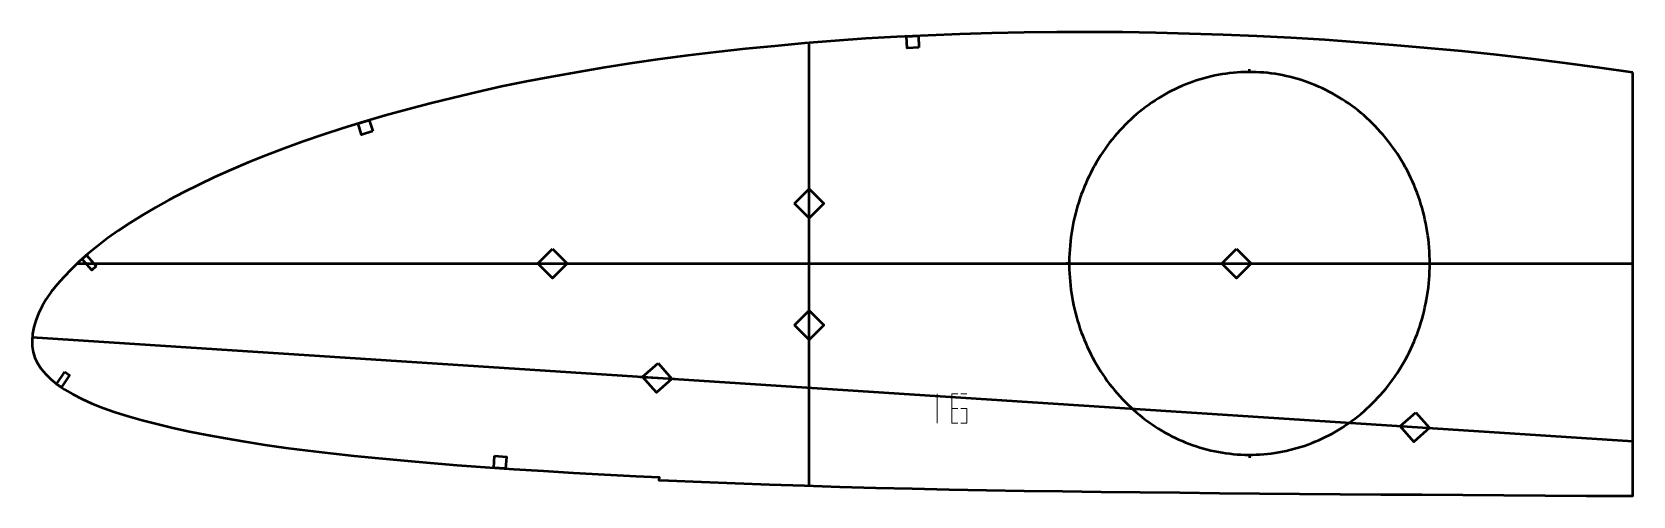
# Model space of a CAD drawing. Header units: metres. Extents: x 9 to 554, y 121 to 279.
import ezdxf

# ---------------------------------------------------------------- set-up
doc = ezdxf.new("R2010")
doc.units = ezdxf.units.M
doc.layers.add('Layer', color=1, linetype='Continuous', lineweight=50)
doc.layers.add('NumLabel', color=1, linetype='Continuous', lineweight=15)

msp = doc.modelspace()

# ---------------------------------------------------------------- linework, layer by layer
at = {"layer": 'Layer', "color": 7}
for p, q in [((273.53, 124.27), (273.53, 275.09)), ((273.53, 214.35), (273.53, 226.35)), ((24.34, 200), (554.12, 200)), ((180.15, 200), (192.15, 200)), ((413.13, 200), (425.13, 200)), ((273.53, 173.01), (273.53, 185.01)), ((9.02, 174.87), (554.12, 139.46)), ((215.87, 161.43), (227.85, 160.66)), ((473.82, 144.67), (485.8, 143.89))]:
    msp.add_line(p, q, dxfattribs=at)
at = {"layer": 'Layer'}
for p, q in [((423.53, 265.17), (423.53, 266.17)), ((362.13, 200), (361.13, 200)), ((484.92, 200), (485.92, 200)), ((423.53, 134.83), (423.53, 133.83))]:
    msp.add_line(p, q, dxfattribs=at)
for points in [[(554.12, 265.01), (542.81, 266.62), (531.06, 268.19), (519.32, 269.66), (507.6, 271), (495.88, 272.23), (484.16, 273.35), (472.46, 274.37), (460.79, 275.28), (449.15, 276.09), (437.56, 276.8), (426.02, 277.38), (414.51, 277.85), (403.04, 278.23), (391.63, 278.51), (380.29, 278.7), (369.04, 278.8), (357.88, 278.78), (346.82, 278.64), (335.82, 278.39), (324.9, 278.05), (314.07, 277.64), (303.38, 277.14), (292.84, 276.54), (282.43, 275.82), (272.13, 274.97), (261.93, 274.03), (251.85, 273.02), (241.93, 271.95), (232.2, 270.8), (222.67, 269.54), (213.29, 268.15), (204.02, 266.67), (194.91, 265.13), (185.99, 263.56), (177.3, 261.92), (168.83, 260.19), (160.54, 258.35), (152.42, 256.43), (144.48, 254.46), (136.74, 252.43), (129.21, 250.37), (121.9, 248.26), (114.83, 246.08), (107.96, 243.84), (101.3, 241.52), (94.84, 239.16), (88.58, 236.76), (82.54, 234.32), (76.72, 231.85), (71.12, 229.34), (65.74, 226.8), (60.6, 224.25), (55.68, 221.67), (51.01, 219.08), (46.57, 216.46), (42.36, 213.83), (38.39, 211.19), (34.66, 208.55), (31.19, 205.91), (27.96, 203.27), (24.99, 200.63), (22.24, 197.98), (19.73, 195.35), (17.45, 192.78), (15.46, 190.28), (13.76, 187.84), (12.33, 185.4), (11.16, 182.98), (10.23, 180.6), (9.54, 178.29), (9.11, 176.04), (8.92, 173.71), (8.99, 171.78), (9.31, 169.81), (9.91, 167.9), (10.83, 166.01), (12.06, 164.14), (13.58, 162.29), (15.39, 160.5), (17.52, 158.76), (19.98, 157.07), (22.77, 155.43), (25.88, 153.84), (29.32, 152.3), (33.09, 150.83), (37.2, 149.39), (41.64, 148), (46.4, 146.64), (51.47, 145.32), (56.84, 144.04), (62.52, 142.8), (68.5, 141.6), (74.78, 140.45), (81.36, 139.34), (88.23, 138.27), (95.39, 137.25), (102.84, 136.29), (110.6, 135.36), (118.65, 134.48), (126.99, 133.63), (135.63, 132.83), (144.55, 132.06), (153.76, 131.33), (163.25, 130.63), (173.02, 129.96), (183.06, 129.32), (193.36, 128.72), (203.91, 128.14), (214.7, 127.6), (222.48, 127.24), (222.43, 126.24), (225.7, 126.09), (236.96, 125.61), (248.43, 125.15), (260.11, 124.72), (271.98, 124.32), (284.03, 123.95), (296.26, 123.61), (308.66, 123.31), (321.23, 123.04), (333.95, 122.8), (346.81, 122.59), (359.84, 122.41), (373.01, 122.26), (386.32, 122.1), (399.76, 121.95), (413.28, 121.8), (426.89, 121.67), (440.59, 121.56), (454.38, 121.46), (468.27, 121.36), (482.2, 121.25), (496.17, 121.14), (510.18, 121.04), (524.23, 120.96), (538.3, 120.88), (552.37, 120.81), (554.12, 120.8), (554.12, 265.01)], [(310.95, 273.49), (306.95, 273.3), (306.77, 277.3), (310.76, 277.48), (310.95, 273.49)], [(484.92, 200), (484.91, 201.37), (484.87, 202.74), (484.8, 204.11), (484.71, 205.47), (484.58, 206.84), (484.44, 208.2), (484.26, 209.55), (484.06, 210.9), (483.83, 212.25), (483.57, 213.59), (483.29, 214.93), (482.98, 216.26), (482.65, 217.58), (482.28, 218.9), (481.9, 220.2), (481.48, 221.5), (481.05, 222.79), (480.58, 224.07), (480.09, 225.34), (479.58, 226.59), (479.04, 227.84), (478.48, 229.07), (477.89, 230.29), (477.28, 231.49), (476.64, 232.68), (475.98, 233.86), (475.3, 235.02), (474.6, 236.17), (473.87, 237.3), (473.12, 238.42), (472.35, 239.52), (471.56, 240.6), (470.74, 241.66), (469.91, 242.7), (469.05, 243.73), (468.18, 244.73), (467.28, 245.72), (466.37, 246.68), (465.43, 247.63), (464.48, 248.55), (463.51, 249.46), (462.52, 250.34), (461.52, 251.2), (460.5, 252.03), (459.46, 252.85), (458.4, 253.64), (457.33, 254.4), (456.25, 255.14), (455.15, 255.86), (454.04, 256.55), (452.91, 257.22), (451.77, 257.87), (450.62, 258.48), (449.46, 259.07), (448.28, 259.64), (447.1, 260.18), (445.9, 260.69), (444.69, 261.18), (443.48, 261.63), (442.25, 262.07), (441.02, 262.47), (439.78, 262.85), (438.53, 263.2), (437.28, 263.52), (436.02, 263.81), (434.75, 264.07), (433.48, 264.31), (432.21, 264.52), (430.93, 264.7), (429.65, 264.85), (428.36, 264.97), (427.07, 265.06), (425.79, 265.13), (424.5, 265.16), (423.21, 265.17), (421.92, 265.15), (420.63, 265.1), (419.34, 265.02), (418.05, 264.91), (416.77, 264.78), (415.49, 264.61), (414.21, 264.42), (412.94, 264.19), (411.67, 263.94), (410.41, 263.67), (409.15, 263.36), (407.9, 263.02), (406.65, 262.66), (405.42, 262.27), (404.19, 261.85), (402.97, 261.41), (401.76, 260.94), (400.56, 260.44), (399.37, 259.91), (398.18, 259.36), (397.02, 258.78), (395.86, 258.18), (394.71, 257.55), (393.58, 256.89), (392.46, 256.21), (391.35, 255.51), (390.26, 254.78), (389.19, 254.02), (388.12, 253.24), (387.08, 252.44), (386.05, 251.62), (385.03, 250.77), (384.04, 249.9), (383.06, 249.01), (382.1, 248.09), (381.15, 247.16), (380.23, 246.2), (379.33, 245.23), (378.44, 244.23), (377.57, 243.22), (376.73, 242.18), (375.9, 241.13), (375.1, 240.06), (374.32, 238.97), (373.56, 237.86), (372.82, 236.74), (372.1, 235.6), (371.41, 234.45), (370.74, 233.28), (370.09, 232.09), (369.47, 230.89), (368.87, 229.68), (368.29, 228.45), (367.74, 227.21), (367.22, 225.96), (366.72, 224.7), (366.24, 223.43), (365.79, 222.15), (365.36, 220.85), (364.96, 219.55), (364.59, 218.24), (364.24, 216.92), (363.92, 215.6), (363.62, 214.26), (363.35, 212.92), (363.11, 211.58), (362.9, 210.23), (362.71, 208.87), (362.54, 207.52), (362.41, 206.15), (362.3, 204.79), (362.22, 203.42), (362.16, 202.05), (362.14, 200.68), (362.14, 199.32), (362.16, 197.95), (362.22, 196.58), (362.3, 195.21), (362.41, 193.85), (362.54, 192.48), (362.71, 191.13), (362.9, 189.77), (363.11, 188.42), (363.35, 187.08), (363.62, 185.74), (363.92, 184.4), (364.24, 183.08), (364.59, 181.76), (364.96, 180.45), (365.36, 179.15), (365.79, 177.85), (366.24, 176.57), (366.72, 175.3), (367.22, 174.04), (367.74, 172.79), (368.29, 171.55), (368.87, 170.32), (369.47, 169.11), (370.09, 167.91), (370.74, 166.72), (371.41, 165.55), (372.1, 164.4), (372.82, 163.26), (373.56, 162.14), (374.32, 161.03), (375.1, 159.94), (375.9, 158.87), (376.73, 157.82), (377.57, 156.78), (378.44, 155.77), (379.33, 154.77), (380.23, 153.8), (381.15, 152.84), (382.1, 151.91), (383.06, 150.99), (384.04, 150.1), (385.03, 149.23), (386.05, 148.38), (387.08, 147.56), (388.12, 146.76), (389.19, 145.98), (390.26, 145.22), (391.35, 144.49), (392.46, 143.79), (393.58, 143.11), (394.71, 142.45), (395.86, 141.82), (397.02, 141.22), (398.18, 140.64), (399.37, 140.09), (400.56, 139.56), (401.76, 139.06), (402.97, 138.59), (404.19, 138.15), (405.42, 137.73), (406.65, 137.34), (407.9, 136.98), (409.15, 136.64), (410.41, 136.33), (411.67, 136.06), (412.94, 135.81), (414.21, 135.58), (415.49, 135.39), (416.77, 135.22), (418.05, 135.09), (419.34, 134.98), (420.63, 134.9), (421.92, 134.85), (423.21, 134.83), (424.5, 134.84), (425.79, 134.87), (427.07, 134.94), (428.36, 135.03), (429.65, 135.15), (430.93, 135.3), (432.21, 135.48), (433.48, 135.69), (434.75, 135.93), (436.02, 136.19), (437.28, 136.48), (438.53, 136.8), (439.78, 137.15), (441.02, 137.53), (442.25, 137.93), (443.48, 138.37), (444.69, 138.82), (445.9, 139.31), (447.1, 139.82), (448.28, 140.36), (449.46, 140.93), (450.62, 141.52), (451.77, 142.13), (452.91, 142.78), (454.04, 143.45), (455.15, 144.14), (456.25, 144.86), (457.33, 145.6), (458.4, 146.36), (459.46, 147.15), (460.5, 147.97), (461.52, 148.8), (462.52, 149.66), (463.51, 150.54), (464.48, 151.45), (465.43, 152.37), (466.37, 153.32), (467.28, 154.28), (468.18, 155.27), (469.05, 156.27), (469.91, 157.3), (470.74, 158.34), (471.56, 159.4), (472.35, 160.48), (473.12, 161.58), (473.87, 162.7), (474.6, 163.83), (475.3, 164.98), (475.98, 166.14), (476.64, 167.32), (477.28, 168.51), (477.89, 169.71), (478.48, 170.93), (479.04, 172.16), (479.58, 173.41), (480.09, 174.66), (480.58, 175.93), (481.05, 177.21), (481.48, 178.5), (481.9, 179.8), (482.28, 181.1), (482.65, 182.42), (482.98, 183.74), (483.29, 185.07), (483.57, 186.41), (483.83, 187.75), (484.06, 189.1), (484.26, 190.45), (484.44, 191.8), (484.58, 193.16), (484.71, 194.53), (484.8, 195.89), (484.87, 197.26), (484.91, 198.63), (484.92, 200)], [(124.94, 245.01), (121.11, 243.83), (119.94, 247.66), (123.76, 248.83), (124.94, 245.01)], [(268.53, 220.35), (273.53, 225.35), (278.53, 220.35), (273.53, 215.35), (268.53, 220.35)], [(30.76, 199.07), (29.27, 197.74), (25.95, 201.48), (27.44, 202.81), (30.76, 199.07)], [(186.15, 205), (191.15, 200), (186.15, 195), (181.15, 200), (186.15, 205)], [(419.13, 205), (424.13, 200), (419.13, 195), (414.13, 200), (419.13, 205)], [(268.53, 179.01), (273.53, 184.01), (278.53, 179.01), (273.53, 174.01), (268.53, 179.01)], [(222.19, 166.03), (226.85, 160.72), (221.54, 156.05), (216.87, 161.37), (222.19, 166.03)], [(20.09, 163.05), (21.74, 161.92), (18.92, 157.8), (17.27, 158.93), (20.09, 163.05)], [(480.13, 149.27), (484.8, 143.96), (479.48, 139.29), (474.82, 144.61), (480.13, 149.27)], [(166.46, 134.42), (170.45, 134.15), (170.18, 130.16), (166.19, 130.43), (166.46, 134.42)]]:
    msp.add_lwpolyline(points, close=True, dxfattribs=at)
at = {"layer": 'NumLabel', "color": 1}
for points in [[(317.21, 155.59), (317.21, 145.59)], [(324.21, 155.59), (322.21, 155.59), (322.21, 145.59), (324.21, 145.59)], [(327.21, 155.59), (325.21, 155.59)], [(324.21, 150.59), (322.21, 150.59)], [(325.21, 145.59), (327.21, 145.59), (327.21, 150.59), (325.21, 150.59)]]:
    msp.add_lwpolyline(points, dxfattribs=at)

doc.saveas('drawing.dxf')
